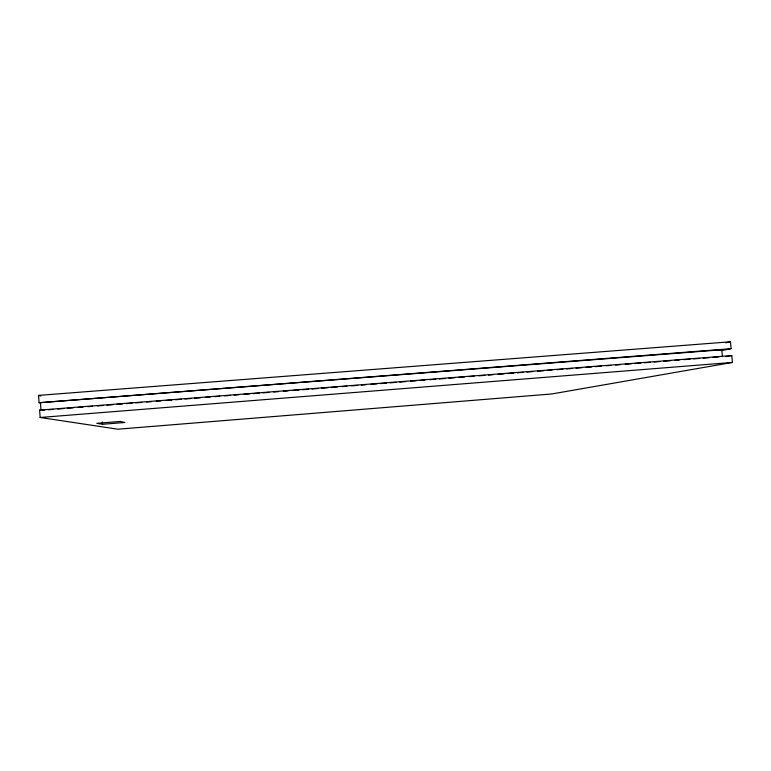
<?xml version="1.0" encoding="UTF-8"?>
<svg xmlns="http://www.w3.org/2000/svg" width="771" height="771" viewBox="0 0 771 771"><rect width="100%" height="100%" fill="white"/><g stroke="black" fill="none" stroke-linecap="round" stroke-linejoin="round"><path stroke-width="1.16" d="M725.752 342.816L730.455 341.794L731.12 348.665L721.704 350.583M718.235 350.516L722.061 349.726M725.897 356.655L731.785 355.547L732.45 362.428L551.891 393.952L117.886 429.206L40.159 417.477L39.62 410.114L731.785 355.547M102.495 424.281L124.883 422.479L120.141 421.448L96.838 423.327L102.495 424.281L102.321 421.93M730.455 341.794L38.55 395.388L39.09 402.741L731.12 348.665M39.09 402.741L721.772 349.783L722.437 356.626M39.62 410.114L44.602 410.085M48.197 409.796L52.997 409.42M57.796 409.044L63.791 408.572M67.395 408.283L73.39 407.811M78.189 407.435L82.989 407.059M87.788 406.674L92.587 406.298M97.387 405.922L103.381 405.45M106.986 405.16L112.98 404.688M116.585 404.409L122.579 403.937M126.184 403.647L132.178 403.175M135.773 402.896L141.777 402.423M146.577 402.038L151.376 401.662M156.176 401.286L160.975 400.91M165.775 400.525L171.769 400.053M175.364 399.773L181.368 399.301M184.963 399.012L190.967 398.54M194.562 398.26L200.566 397.788M205.356 397.402L210.155 397.026M214.955 396.651L219.754 396.265M224.554 395.889L230.558 395.417M234.153 395.137L238.952 394.752M243.752 394.376L249.746 393.904M253.351 393.624L259.345 393.143M262.95 392.863L268.944 392.391M273.744 392.015L278.543 391.629M283.342 391.254L288.142 390.878M292.941 390.502L298.936 390.02M302.54 389.74L308.535 389.268M312.13 388.979L318.134 388.507M321.729 388.227L327.733 387.755M331.328 387.466L337.332 386.994M342.131 386.618L346.921 386.242M351.721 385.857L357.725 385.384M361.32 385.105L366.119 384.729M370.918 384.344L376.923 383.871M380.517 383.592L386.512 383.12M390.116 382.83L396.111 382.358M399.715 382.079L405.71 381.606M410.509 381.221L416.513 380.749M420.108 380.469L424.908 380.093M429.707 379.708L435.702 379.236M439.306 378.956L445.301 378.484M448.905 378.195L454.9 377.723M458.494 377.443L464.499 376.971M469.298 376.585L474.098 376.209M478.897 375.834L484.892 375.361M488.496 375.072L493.286 374.696M498.085 374.32L504.089 373.848M507.684 373.559L513.688 373.087M517.283 372.807L523.287 372.326M526.882 372.046L532.877 371.574M537.676 371.198L543.68 370.726M547.275 370.437L552.075 370.061M556.874 369.685L562.869 369.203M566.473 368.923L572.467 368.451M576.072 368.162L582.066 367.69M585.671 367.41L591.665 366.938M595.27 366.649L601.264 366.177M606.064 365.801L610.863 365.425M615.663 365.049L620.462 364.664M625.262 364.288L631.256 363.816M634.851 363.526L640.855 363.054M644.45 362.775L650.454 362.303M654.049 362.013L660.053 361.541M663.648 361.262L670.847 360.693M674.442 360.404L679.241 360.028M684.041 359.652L690.045 359.18M693.64 358.891L699.644 358.419M703.239 358.139L709.233 357.667M712.838 357.378L718.832 356.906M40.159 417.477L732.45 362.428M38.55 395.388L40.853 395.976M40.468 403.05L40.998 410.365"/></g></svg>
